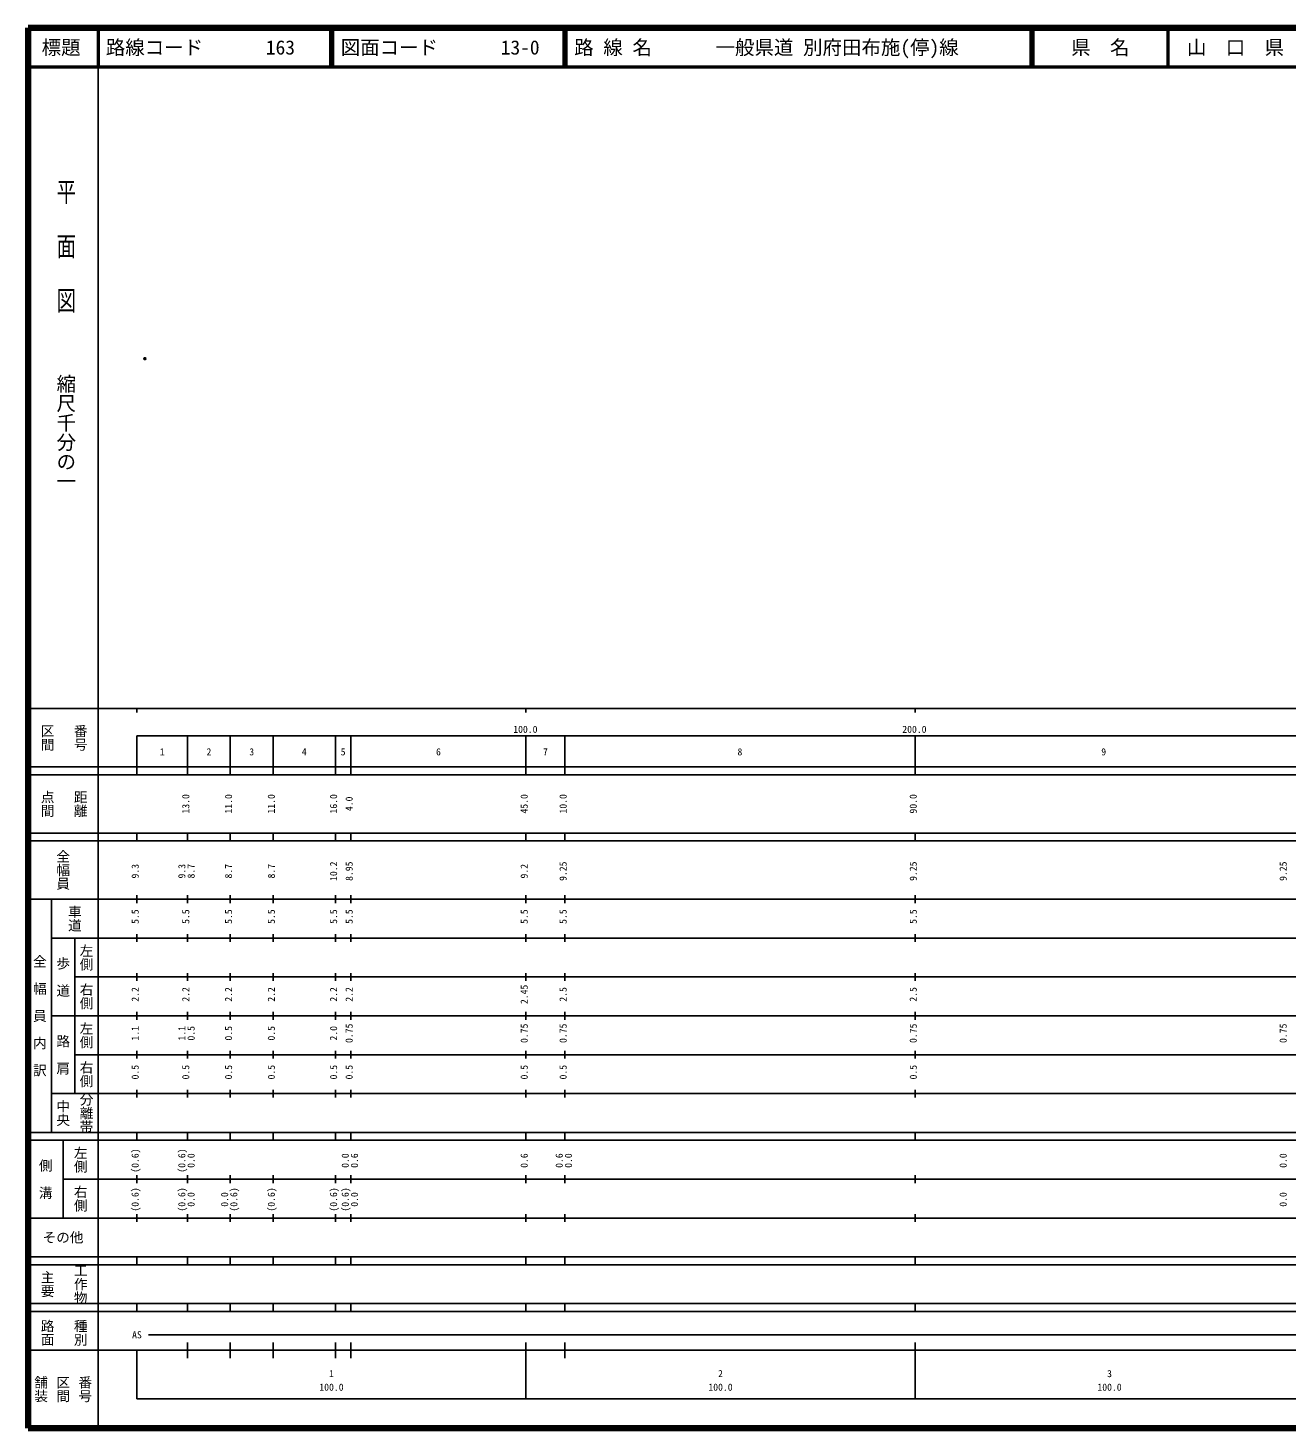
# Model space of a CAD drawing. Units: millimetres on the paper. Extents: x 40 to 680, y 20 to 380.
# Drawn here: x 40 to 363.6, y 20 to 380 of the extents above; entities that cross this region are included whole.
import ezdxf
from ezdxf.enums import TextEntityAlignment as Align

# ---------------------------------------------------------------- set-up
doc = ezdxf.new("R2010")
doc.units = ezdxf.units.MM
doc.header["$PDMODE"] = 32
doc.header["$PDSIZE"] = 0.5
doc.layers.add('M-OTRS', color=6, linetype='Continuous')
doc.layers.add('M-TTL-TXT', color=7, linetype='Continuous')
for name, color, linetype, lineweight in [('M-TTL', 2, 'Continuous', 140), ('M-TTL-BAND', 7, 'Continuous', 25), ('M-TTL-LINE', 7, 'Continuous', 50)]:
    doc.layers.add(name, color=color, linetype=linetype, lineweight=lineweight)
doc.styles.add('@ＭＳ ゴシック', font='')
doc.styles.add('ＭＳ ゴシック', font='')
doc.styles.get('@ＭＳ ゴシック').set_extended_font_data('@MS Gothic')
doc.styles.get('ＭＳ ゴシック').set_extended_font_data('MS Gothic')

msp = doc.modelspace()

# ---------------------------------------------------------------- linework, layer by layer
at = {"layer": 'M-OTRS'}
msp.add_point((70.042, 294.975), dxfattribs=at)
at = {"layer": 'M-TTL'}
for p, q in [((40, 380), (40, 20)), ((680, 380), (40, 380)), ((40, 20), (680, 20))]:
    msp.add_line(p, q, dxfattribs=at)
at = {"layer": 'M-TTL-BAND'}
for p, q in [((58, 370), (58, 20)), ((40, 205), (579, 205)), ((68, 205), (68, 204)), ((168, 205), (168, 204)), ((268, 205), (268, 204)), ((68, 198), (579, 198)), ((68, 198), (68, 188)), ((81, 188), (81, 198)), ((92, 188), (92, 198)), ((103, 188), (103, 198)), ((119, 188), (119, 198)), ((123, 188), (123, 198)), ((168, 188), (168, 198)), ((178, 188), (178, 198)), ((268, 188), (268, 198)), ((40, 190), (579, 190)), ((40, 188), (579, 188)), ((40, 173), (579, 173)), ((68, 171), (68, 173)), ((81, 171), (81, 173)), ((92, 171), (92, 173)), ((103, 171), (103, 173)), ((119, 171), (119, 173)), ((123, 171), (123, 173)), ((168, 171), (168, 173)), ((178, 171), (178, 173)), ((268, 171), (268, 173)), ((40, 171), (579, 171)), ((40, 156), (579, 156)), ((46, 96), (46, 156)), ((68, 155), (68, 157)), ((81, 155), (81, 157)), ((92, 155), (92, 157)), ((103, 155), (103, 157)), ((119, 155), (119, 157)), ((123, 155), (123, 157)), ((168, 155), (168, 157)), ((178, 155), (178, 157)), ((268, 155), (268, 157)), ((46, 146), (579, 146)), ((52, 146), (52, 106)), ((68, 145), (68, 147)), ((81, 145), (81, 147)), ((92, 145), (92, 147)), ((103, 145), (103, 147)), ((119, 145), (119, 147)), ((123, 145), (123, 147)), ((168, 145), (168, 147)), ((178, 145), (178, 147)), ((268, 145), (268, 147)), ((68, 135), (68, 137)), ((81, 135), (81, 137)), ((92, 135), (92, 137)), ((103, 135), (103, 137)), ((119, 135), (119, 137)), ((123, 135), (123, 137)), ((168, 135), (168, 137)), ((178, 135), (178, 137)), ((268, 135), (268, 137)), ((52, 136), (579, 136)), ((46, 126), (579, 126)), ((68, 125), (68, 127)), ((81, 125), (81, 127)), ((92, 125), (92, 127)), ((103, 125), (103, 127)), ((119, 125), (119, 127)), ((123, 125), (123, 127)), ((168, 125), (168, 127)), ((178, 125), (178, 127)), ((268, 125), (268, 127)), ((52, 116), (579, 116)), ((68, 115), (68, 117)), ((81, 115), (81, 117)), ((92, 115), (92, 117)), ((103, 115), (103, 117)), ((119, 115), (119, 117)), ((123, 115), (123, 117)), ((168, 115), (168, 117)), ((178, 115), (178, 117)), ((268, 115), (268, 117)), ((46, 106), (579, 106)), ((68, 105), (68, 107)), ((81, 105), (81, 107)), ((92, 105), (92, 107)), ((103, 105), (103, 107)), ((119, 105), (119, 107)), ((123, 105), (123, 107)), ((168, 105), (168, 107)), ((178, 105), (178, 107)), ((268, 105), (268, 107)), ((40, 96), (579, 96)), ((40, 94), (579, 94)), ((49, 94), (49, 74)), ((68, 94), (68, 96)), ((81, 94), (81, 96)), ((92, 94), (92, 96)), ((103, 94), (103, 96)), ((119, 94), (119, 96)), ((123, 94), (123, 96)), ((168, 94), (168, 96)), ((178, 94), (178, 96)), ((268, 94), (268, 96)), ((49, 84), (579, 84)), ((68, 83), (68, 85)), ((81, 83), (81, 85)), ((92, 83), (92, 85)), ((103, 83), (103, 85)), ((119, 83), (119, 85)), ((123, 83), (123, 85)), ((168, 83), (168, 85)), ((178, 83), (178, 85)), ((268, 83), (268, 85)), ((40, 74), (579, 74)), ((68, 73), (68, 75)), ((81, 73), (81, 75)), ((92, 73), (92, 75)), ((103, 73), (103, 75)), ((119, 73), (119, 75)), ((123, 73), (123, 75)), ((168, 73), (168, 75)), ((178, 73), (178, 75)), ((268, 73), (268, 75)), ((40, 64), (579, 64)), ((40, 62), (579, 62)), ((68, 62), (68, 64)), ((81, 62), (81, 64)), ((92, 62), (92, 64)), ((103, 62), (103, 64)), ((119, 62), (119, 64)), ((123, 62), (123, 64)), ((168, 62), (168, 64)), ((178, 62), (178, 64)), ((268, 62), (268, 64)), ((40, 52), (579, 52)), ((68, 50), (68, 52)), ((81, 50), (81, 52)), ((92, 50), (92, 52)), ((103, 50), (103, 52)), ((119, 50), (119, 52)), ((123, 50), (123, 52)), ((168, 50), (168, 52)), ((178, 50), (178, 52)), ((268, 50), (268, 52)), ((40, 50), (579, 50)), ((71, 44), (565, 44)), ((40, 40), (579, 40)), ((68, 40), (68, 27.5)), ((81, 38), (81, 42)), ((92, 38), (92, 42)), ((103, 38), (103, 42)), ((119, 38), (119, 42)), ((123, 38), (123, 42)), ((168, 27.5), (168, 42)), ((178, 38), (178, 42)), ((268, 27.5), (268, 42)), ((68, 27.5), (579, 27.5))]:
    msp.add_line(p, q, dxfattribs=at)
at = {"layer": 'M-TTL-LINE'}
for p, q in [((58, 380), (58, 370)), ((117.75, 380), (117.75, 370)), ((118.25, 380), (118.25, 370)), ((177.75, 380), (177.75, 370)), ((178.25, 380), (178.25, 370)), ((297.75, 380), (297.75, 370)), ((298.25, 380), (298.25, 370)), ((333, 380), (333, 370)), ((40, 370), (680, 370))]:
    msp.add_line(p, q, dxfattribs=at)

# ---------------------------------------------------------------- texts
at = {"layer": 'M-TTL-BAND', "style": '@ＭＳ ゴシック', "width": 1.4}
msp.add_text('平  面  図', height=3.666, rotation=270, dxfattribs=at).set_placement((49.777, 306.475), align=Align.MIDDLE_RIGHT)
at = {"layer": 'M-TTL-BAND', "style": '@ＭＳ ゴシック'}
msp.add_text('縮尺千分の一', height=3.666, rotation=270, dxfattribs=at).set_placement((49.777, 261.03), align=Align.MIDDLE_RIGHT)
for s, p in [('区間', (45, 197.5)), ('番号', (53.5, 197.5)), ('点間', (45, 180.5)), ('距離', (53.5, 180.5)), ('全幅員', (49, 163.5)), ('車道', (52, 151)), ('左側', (55, 141)), ('全\u3000幅\u3000員\u3000内\u3000訳', (43, 126)), ('歩\u3000道', (49, 136)), ('右側', (55, 131)), ('左側', (55, 121)), ('路\u3000肩', (49, 116)), ('右側', (55, 111)), ('分離帯', (55, 101)), ('中央', (49, 101)), ('左側', (53.5, 89)), ('側\u3000溝', (44.5, 84)), ('右側', (53.5, 79)), ('工作物', (53.5, 57)), ('主要', (45, 57)), ('路面', (45, 44.5)), ('種別', (53.5, 44.5)), ('舗装', (43.333, 30)), ('区間', (49, 30)), ('番号', (54.667, 30))]:
    msp.add_text(s, height=2.566, rotation=270, dxfattribs=at).set_placement(p, align=Align.MIDDLE_CENTER)
at = {"layer": 'M-TTL-BAND', "style": 'ＭＳ ゴシック'}
for s, p in [('100.0', (167.844, 198.195)), ('200.0', (267.844, 198.195)), ('1', (74.5, 192.405)), ('2', (86.5, 192.405)), ('3', (97.5, 192.405)), ('4', (111, 192.405)), ('5', (121, 192.405)), ('6', (145.5, 192.405)), ('7', (173, 192.405)), ('8', (223, 192.405)), ('9', (316.5, 192.405)), ('AS', (68, 42.5)), ('1', (118, 32.523)), ('2', (218, 32.523)), ('3', (318, 32.523)), ('100.0', (118, 29.033)), ('100.0', (218, 29.033)), ('100.0', (318, 29.033))]:
    msp.add_text(s, height=1.833, dxfattribs=at).set_placement(p, align=Align.BOTTOM_CENTER)
for s, p in [('13.0', (82, 180.5)), ('11.0', (93, 180.5)), ('11.0', (104, 180.5)), ('16.0', (120, 180.5)), ('4.0', (124, 180.5)), ('45.0', (169, 180.5)), ('10.0', (179, 180.5)), ('90.0', (269, 180.5)), ('9.3', (69, 163.174)), ('9.3', (81, 163.174)), ('8.7', (83.37, 163.174)), ('8.7', (93, 163.174)), ('8.7', (104, 163.174)), ('10.2', (120, 163.174)), ('8.95', (124, 163.174)), ('9.2', (169, 163.174)), ('9.25', (179, 163.174)), ('9.25', (269, 163.174)), ('9.25', (364.089, 163.174)), ('5.5', (69, 151.5)), ('5.5', (82, 151.5)), ('5.5', (93, 151.5)), ('5.5', (104, 151.5)), ('5.5', (120, 151.5)), ('5.5', (124, 151.5)), ('5.5', (169, 151.5)), ('5.5', (179, 151.5)), ('5.5', (269, 151.5)), ('2.2', (69, 131.5)), ('2.2', (82, 131.5)), ('2.2', (93, 131.5)), ('2.2', (104, 131.5)), ('2.2', (120, 131.5)), ('2.2', (124, 131.5)), ('2.45', (169, 131.5)), ('2.5', (179, 131.5)), ('2.5', (269, 131.5)), ('1.1', (69, 121.5)), ('1.1', (81, 121.5)), ('0.5', (83.37, 121.5)), ('0.5', (93, 121.5)), ('0.5', (104, 121.5)), ('2.0', (120, 121.5)), ('0.75', (124, 121.5)), ('0.75', (169, 121.5)), ('0.75', (179, 121.5)), ('0.75', (269, 121.5)), ('0.75', (364.089, 121.5)), ('0.5', (69, 111.5)), ('0.5', (82, 111.5)), ('0.5', (93, 111.5)), ('0.5', (104, 111.5)), ('0.5', (120, 111.5)), ('0.5', (124, 111.5)), ('0.5', (169, 111.5)), ('0.5', (179, 111.5)), ('0.5', (269, 111.5)), ('(0.6)', (69, 88.764)), ('(0.6)', (81, 88.764)), ('0.0', (83.37, 88.764)), ('0.0', (123, 88.764)), ('0.6', (125.37, 88.764)), ('0.6', (169, 88.764)), ('0.6', (178, 88.764)), ('0.0', (180.37, 88.764)), ('0.0', (364.089, 88.764)), ('(0.6)', (69, 78.764)), ('(0.6)', (81, 78.764)), ('0.0', (83.37, 78.764)), ('0.0', (92, 78.764)), ('(0.6)', (94.37, 78.764)), ('(0.6)', (104, 78.764)), ('(0.6)', (120, 78.764)), ('(0.6)', (123, 78.764)), ('0.0', (125.37, 78.764)), ('0.0', (364.089, 78.764))]:
    msp.add_text(s, height=1.833, rotation=90, dxfattribs=at).set_placement(p, align=Align.BOTTOM_CENTER)
msp.add_text('その他', height=2.566, dxfattribs=at).set_placement((49, 69), align=Align.MIDDLE_CENTER)
at = {"layer": 'M-TTL-TXT', "style": 'ＭＳ ゴシック'}
for s, p in [('標題', (48.5, 375)), ('県\u3000名', (315.625, 375)), ('山\u3000口\u3000県', (350.375, 375))]:
    msp.add_text(s, height=3.666, dxfattribs=at).set_placement(p, align=Align.MIDDLE_CENTER)
for s, p in [('路線コード', (60, 375)), ('163', (101.142, 375)), ('図面コード', (120.38, 375)), ('13-0', (161.521, 375)), ('路 線 名', (180.38, 375)), ('一般県道 別府田布施(停)線', (216.734, 375))]:
    msp.add_text(s, height=3.666, dxfattribs=at).set_placement(p, align=Align.MIDDLE_LEFT)

doc.saveas('drawing.dxf')
